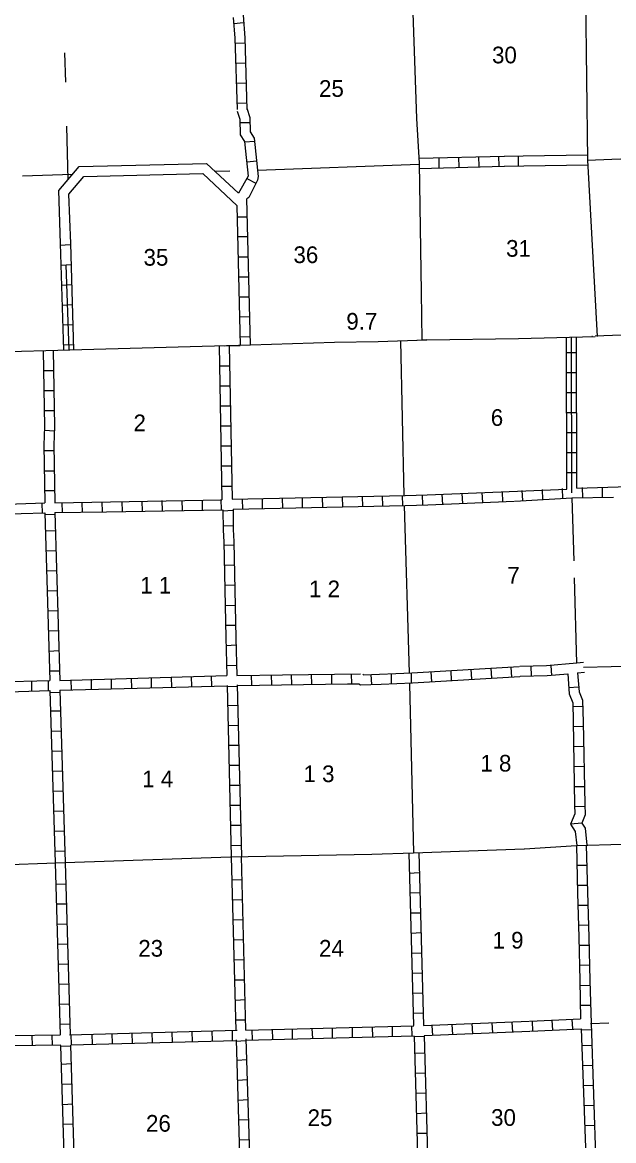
# Model space of a CAD drawing. Extents: x 2058110 to 2407976, y 16174948 to 16550910.
# Drawn here: x 2208649 to 2226371, y 16292459 to 16325957 of the extents above; entities that cross this region are included whole.
import ezdxf

# ---------------------------------------------------------------- set-up
doc = ezdxf.new("R2010")
doc.units = 0
for name, color, linetype in [('L11', 7, 'Continuous'), ('L13', 7, 'Continuous'), ('L14', 7, 'Continuous'), ('L28', 7, 'Continuous'), ('L4', 7, 'Continuous'), ('L5', 7, 'Continuous'), ('L8', 7, 'Continuous')]:
    doc.layers.add(name, color=color, linetype=linetype)

msp = doc.modelspace()

# ---------------------------------------------------------------- linework, layer by layer
at = {"layer": 'L11'}
for p, q in [((2223661, 16321962), (2225590, 16321987)), ((2223678, 16321661), (2225594, 16321686)), ((2225265, 16306772), (2225467, 16306790)), ((2225291, 16306473), (2225493, 16306491))]:
    msp.add_line(p, q, dxfattribs=at)
for points in [[(2209797, 16319330), (2209738, 16320919), (2210348, 16321642), (2214169, 16321730), (2215132, 16320836)], [(2210098, 16319338), (2210042, 16320814), (2210490, 16321345), (2214054, 16321428), (2215092, 16320464)]]:
    msp.add_lwpolyline(points, dxfattribs=at)
at = {"layer": 'L13'}
for p, q in [((2225519, 16327085), (2225592, 16321829)), ((2209917, 16325046), (2209943, 16324165)), ((2209975, 16322845), (2210010, 16321242)), ((2226317, 16321858), (2230793, 16322037)), ((2215693, 16321530), (2220540, 16321710)), ((2225592, 16321829), (2226317, 16321858)), ((2225592, 16321829), (2225881, 16316552)), ((2208650, 16321360), (2210150, 16321407)), ((2214413, 16321504), (2214864, 16321514)), ((2220093, 16311789), (2219995, 16316420)), ((2220249, 16306471), (2220105, 16311487)), ((2225121, 16311714), (2225177, 16309827)), ((2225191, 16309315), (2225260, 16306762)), ((2225471, 16306640), (2230357, 16306773)), ((2220380, 16301081), (2220260, 16306144)), ((2225677, 16295969), (2226231, 16295985))]:
    msp.add_line(p, q, dxfattribs=at)
at = {"layer": 'L4'}
for p, q in [((2220540, 16321736), (2220603, 16317872)), ((2220603, 16317872), (2220626, 16316441)), ((2220376, 16301080), (2223692, 16301197)), ((2223697, 16301202), (2225260, 16301302)), ((2225260, 16301302), (2226622, 16301339)), ((2214885, 16300964), (2219125, 16301038)), ((2219125, 16301038), (2220376, 16301080))]:
    msp.add_line(p, q, dxfattribs=at)
for points in [[(2220149, 16332006), (2220466, 16323077), (2220540, 16321736)], [(2204669, 16300647), (2207710, 16300706), (2209933, 16300795)], [(2209933, 16300795), (2214885, 16300964)]]:
    msp.add_lwpolyline(points, dxfattribs=at)
at = {"layer": 'L5'}
for p, q in [((2223523, 16316485), (2225814, 16316551)), ((2225721, 16316561), (2225735, 16316561)), ((2225813, 16316570), (2227464, 16316630)), ((2210073, 16316147), (2215492, 16316297)), ((2214700, 16316271), (2215181, 16316276)), ((2215492, 16316297), (2218000, 16316377)), ((2218000, 16316377), (2219315, 16316398)), ((2219315, 16316398), (2220772, 16316445)), ((2220772, 16316445), (2220476, 16316429)), ((2220772, 16316445), (2223523, 16316485)), ((2204901, 16316002), (2210073, 16316147))]:
    msp.add_line(p, q, dxfattribs=at)
at = {"layer": 'L8'}
for p, q in [((2214985, 16325928), (2215281, 16325955)), ((2215022, 16325337), (2215323, 16325347)), ((2215043, 16324735), (2215339, 16324746)), ((2215059, 16324138), (2215360, 16324144)), ((2215075, 16323536), (2215376, 16323547)), ((2215175, 16322956), (2215476, 16322961)), ((2215318, 16322380), (2215608, 16322401)), ((2215338, 16322103), (2215419, 16321350)), ((2220531, 16321885), (2223100, 16321952)), ((2221142, 16321604), (2221142, 16321905)), ((2221744, 16321620), (2221733, 16321921)), ((2222340, 16321636), (2222335, 16321937)), ((2222942, 16321651), (2222931, 16321947)), ((2223090, 16321952), (2223661, 16321962)), ((2223523, 16321662), (2223523, 16321963)), ((2215376, 16321778), (2215677, 16321810)), ((2220542, 16321584), (2223100, 16321651)), ((2223090, 16321651), (2223678, 16321661)), ((2215419, 16321350), (2215132, 16320836)), ((2215381, 16321277), (2215651, 16321139)), ((2215485, 16316297), (2215381, 16320669)), ((2215184, 16316289), (2215092, 16320464)), ((2215101, 16320136), (2215397, 16320136)), ((2215107, 16319539), (2215408, 16319539)), ((2209784, 16319285), (2210085, 16319301)), ((2209895, 16316139), (2209797, 16319330)), ((2210197, 16316145), (2210098, 16319338)), ((2215123, 16318937), (2215424, 16318937)), ((2209811, 16318684), (2210112, 16318699)), ((2215133, 16318336), (2215434, 16318336)), ((2209832, 16318087), (2210133, 16318103)), ((2215149, 16317739), (2215450, 16317739)), ((2209859, 16317485), (2210160, 16317501)), ((2209874, 16316894), (2210175, 16316905)), ((2215165, 16317137), (2215466, 16317148)), ((2215175, 16316535), (2215476, 16316546)), ((2224964, 16311974), (2224959, 16316522)), ((2225117, 16311862), (2225107, 16316530)), ((2225265, 16312002), (2225260, 16316537)), ((2209895, 16316294), (2210196, 16316305)), ((2214550, 16316270), (2214632, 16311651)), ((2214845, 16316279), (2214933, 16311672)), ((2225260, 16316060), (2224959, 16316060)), ((2209283, 16315527), (2209584, 16315527)), ((2214558, 16315669), (2214859, 16315669)), ((2225260, 16315463), (2224959, 16315463)), ((2209294, 16314930), (2209589, 16314930)), ((2214573, 16315072), (2214874, 16315072)), ((2225260, 16314861), (2224959, 16314861)), ((2209299, 16314328), (2209600, 16314328)), ((2214584, 16314471), (2214885, 16314471)), ((2225260, 16314265), (2224959, 16314265)), ((2214589, 16313869), (2214890, 16313869)), ((2209309, 16313737), (2209610, 16313726)), ((2225265, 16313663), (2224964, 16313663)), ((2214600, 16313272), (2214901, 16313272)), ((2209294, 16313129), (2209589, 16313129)), ((2225265, 16313061), (2224964, 16313061)), ((2209309, 16312528), (2209610, 16312528)), ((2214616, 16312670), (2214917, 16312670)), ((2225265, 16312464), (2224964, 16312464)), ((2209325, 16311931), (2209626, 16311931)), ((2214626, 16312068), (2214927, 16312068)), ((2221823, 16311846), (2221844, 16311545)), ((2222425, 16311873), (2222440, 16311572)), ((2223027, 16311894), (2223042, 16311593)), ((2223623, 16311931), (2223639, 16311630)), ((2224225, 16311963), (2224241, 16311662)), ((2224827, 16311994), (2224843, 16311693)), ((2225265, 16312002), (2229566, 16312138)), ((2225424, 16312021), (2225434, 16311720)), ((2226025, 16312031), (2226031, 16311730)), ((2206865, 16311485), (2209325, 16311561)), ((2209236, 16311556), (2209241, 16311255)), ((2209626, 16311561), (2214632, 16311651)), ((2209832, 16311572), (2209843, 16311271)), ((2210434, 16311577), (2210439, 16311276)), ((2211031, 16311593), (2211041, 16311297)), ((2211633, 16311604), (2211643, 16311303)), ((2212235, 16311614), (2212240, 16311313)), ((2212831, 16311630), (2212842, 16311329)), ((2213433, 16311635), (2213444, 16311340)), ((2214035, 16311646), (2214040, 16311345)), ((2214600, 16311662), (2214610, 16311361)), ((2215233, 16311672), (2215244, 16311371)), ((2215835, 16311688), (2215841, 16311387)), ((2216432, 16311704), (2216443, 16311403)), ((2217034, 16311714), (2217039, 16311413)), ((2217631, 16311730), (2217641, 16311429)), ((2218232, 16311746), (2218243, 16311445)), ((2218834, 16311751), (2218840, 16311456)), ((2219431, 16311772), (2219442, 16311471)), ((2220033, 16311788), (2220043, 16311487)), ((2220635, 16311804), (2220640, 16311503)), ((2221226, 16311820), (2221242, 16311519)), ((2223407, 16311614), (2225123, 16311714)), ((2225117, 16311714), (2226369, 16311735)), ((2206886, 16311200), (2209322, 16311260)), ((2209322, 16311260), (2209468, 16306244)), ((2209325, 16311218), (2209626, 16311229)), ((2209624, 16311271), (2211172, 16311297)), ((2209624, 16311271), (2209769, 16306244)), ((2211172, 16311297), (2214658, 16311355)), ((2214658, 16311329), (2214959, 16311340)), ((2214669, 16310880), (2214964, 16310885)), ((2209341, 16310727), (2209642, 16310738)), ((2214669, 16310753), (2214684, 16310389)), ((2214964, 16310769), (2214985, 16310405)), ((2214684, 16310394), (2214749, 16307530)), ((2214684, 16310294), (2214985, 16310305)), ((2214985, 16310394), (2215051, 16307508)), ((2209357, 16310130), (2209658, 16310136)), ((2209373, 16309528), (2209674, 16309539)), ((2214700, 16309697), (2215001, 16309703)), ((2209394, 16308927), (2209690, 16308937)), ((2214716, 16309095), (2215017, 16309106)), ((2214727, 16308494), (2215022, 16308504)), ((2209410, 16308330), (2209711, 16308335)), ((2214742, 16307897), (2215043, 16307902)), ((2209426, 16307728), (2209727, 16307739)), ((2214749, 16307530), (2214775, 16306388)), ((2215051, 16307508), (2215076, 16306397)), ((2209441, 16307126), (2209742, 16307137)), ((2214758, 16307295), (2215059, 16307306)), ((2209457, 16306529), (2209758, 16306535)), ((2214774, 16306693), (2215075, 16306704)), ((2220302, 16306471), (2220307, 16306170)), ((2220893, 16306503), (2220909, 16306202)), ((2221490, 16306535), (2221506, 16306239)), ((2222092, 16306577), (2222108, 16306281)), ((2222689, 16306614), (2222710, 16306313)), ((2223291, 16306646), (2223306, 16306345)), ((2223892, 16306677), (2223898, 16306376)), ((2224484, 16306693), (2224510, 16306397)), ((2204468, 16306102), (2209468, 16306244)), ((2208919, 16306228), (2208919, 16305927)), ((2209426, 16306228), (2209426, 16305927)), ((2209769, 16306244), (2214775, 16306388)), ((2210107, 16306260), (2210117, 16305964)), ((2210709, 16306281), (2210714, 16305980)), ((2211311, 16306297), (2211316, 16305996)), ((2211907, 16306313), (2211918, 16306012)), ((2212509, 16306329), (2212514, 16306028)), ((2213106, 16306345), (2213116, 16306044)), ((2213708, 16306360), (2213718, 16306059)), ((2214310, 16306376), (2214315, 16306081)), ((2215076, 16306397), (2216445, 16306415)), ((2215095, 16306097), (2218391, 16306140)), ((2215508, 16306403), (2215519, 16306102)), ((2216110, 16306413), (2216115, 16306112)), ((2216445, 16306415), (2218782, 16306445)), ((2216707, 16306418), (2216717, 16306123)), ((2217308, 16306429), (2217314, 16306128)), ((2217910, 16306434), (2217916, 16306139)), ((2218391, 16306140), (2218735, 16306144)), ((2218507, 16306445), (2218518, 16306144)), ((2218735, 16306144), (2218782, 16306109)), ((2218782, 16306109), (2219401, 16306134)), ((2219098, 16306418), (2219109, 16306123)), ((2219700, 16306445), (2219706, 16306144)), ((2204473, 16305806), (2209473, 16305938)), ((2209473, 16305938), (2209631, 16300783)), ((2209484, 16305885), (2209785, 16305896)), ((2209774, 16305954), (2214785, 16306086)), ((2209774, 16305954), (2209932, 16300795)), ((2214785, 16306096), (2214910, 16300965)), ((2214785, 16306059), (2215086, 16306070)), ((2215086, 16306112), (2215221, 16300970)), ((2225323, 16306044), (2225022, 16306022)), ((2214801, 16305494), (2215101, 16305505)), ((2225144, 16305575), (2225155, 16305026)), ((2225439, 16305463), (2225144, 16305452)), ((2225438, 16305653), (2225454, 16304999)), ((2209500, 16305331), (2209801, 16305336)), ((2214816, 16304898), (2215117, 16304903)), ((2225155, 16305026), (2225202, 16302517)), ((2225455, 16304861), (2225160, 16304856)), ((2225454, 16304999), (2225511, 16302538)), ((2209515, 16304729), (2209816, 16304739)), ((2209531, 16304127), (2209832, 16304138)), ((2214832, 16304301), (2215133, 16304301)), ((2225476, 16304264), (2225175, 16304254)), ((2209552, 16303530), (2209848, 16303536)), ((2214848, 16303705), (2215149, 16303705)), ((2225482, 16303662), (2225181, 16303652)), ((2209568, 16302928), (2209869, 16302939)), ((2214859, 16303103), (2215160, 16303103)), ((2225498, 16303060), (2225202, 16303055)), ((2214874, 16302506), (2215175, 16302506)), ((2225202, 16302517), (2225207, 16302251)), ((2225508, 16302464), (2225207, 16302453)), ((2225511, 16302538), (2225519, 16302220)), ((2209584, 16302326), (2209885, 16302337)), ((2225207, 16302251), (2225078, 16301937)), ((2225519, 16302220), (2225416, 16301970)), ((2214890, 16301904), (2215191, 16301909)), ((2225418, 16301973), (2225078, 16301937)), ((2225078, 16301937), (2225223, 16301719)), ((2225416, 16301970), (2225520, 16301814)), ((2225520, 16301814), (2225563, 16301310)), ((2209610, 16301730), (2209906, 16301735)), ((2225223, 16301719), (2225265, 16301302)), ((2209626, 16301128), (2209927, 16301138)), ((2214906, 16301302), (2215207, 16301313)), ((2225256, 16301302), (2225291, 16299870)), ((2225552, 16301310), (2225589, 16299902)), ((2209790, 16295621), (2209638, 16300783)), ((2210091, 16295626), (2209939, 16300795)), ((2215059, 16295753), (2214913, 16300965)), ((2215350, 16295779), (2215213, 16300970)), ((2220229, 16301075), (2220376, 16295906)), ((2220530, 16301086), (2220677, 16295906)), ((2220239, 16300468), (2220540, 16300489)), ((2225276, 16300711), (2225577, 16300711)), ((2209948, 16300146), (2209647, 16300135)), ((2215233, 16300273), (2214933, 16300262)), ((2225281, 16300114), (2225582, 16300114)), ((2220260, 16299877), (2220556, 16299887)), ((2225291, 16299870), (2225323, 16298551)), ((2225589, 16299902), (2225624, 16298551)), ((2209975, 16299544), (2209674, 16299539)), ((2215249, 16299671), (2214948, 16299660)), ((2225297, 16299512), (2225598, 16299512)), ((2220276, 16299280), (2220577, 16299285)), ((2209991, 16298947), (2209690, 16298937)), ((2215265, 16299069), (2214964, 16299063)), ((2225318, 16298910), (2225614, 16298921)), ((2215281, 16298472), (2214985, 16298461)), ((2220302, 16298678), (2220598, 16298689)), ((2225323, 16298551), (2225360, 16297252)), ((2225624, 16298551), (2225656, 16297252)), ((2210006, 16298345), (2209711, 16298335)), ((2220318, 16298076), (2220614, 16298087)), ((2225334, 16298314), (2225635, 16298319)), ((2215302, 16297870), (2215001, 16297860)), ((2210022, 16297743), (2209727, 16297738)), ((2220334, 16297479), (2220635, 16297485)), ((2225350, 16297712), (2225651, 16297722)), ((2210049, 16297147), (2209748, 16297136)), ((2215318, 16297268), (2215017, 16297263)), ((2225360, 16297252), (2225381, 16296112)), ((2225360, 16297110), (2225656, 16297120)), ((2225656, 16297252), (2225693, 16295969)), ((2220350, 16296877), (2220651, 16296888)), ((2210065, 16296545), (2209769, 16296534)), ((2215334, 16296672), (2215033, 16296661)), ((2225376, 16296513), (2225677, 16296518)), ((2220366, 16296281), (2220666, 16296286)), ((2223855, 16296038), (2225381, 16296112)), ((2225149, 16295806), (2225133, 16296101)), ((2210086, 16295943), (2209785, 16295938)), ((2210065, 16295626), (2215091, 16295769)), ((2214352, 16295447), (2214341, 16295748)), ((2214948, 16295462), (2214943, 16295763)), ((2215350, 16296070), (2215049, 16296064)), ((2215334, 16295769), (2220381, 16295895)), ((2215550, 16295478), (2215540, 16295779)), ((2216152, 16295494), (2216142, 16295795)), ((2216749, 16295505), (2216744, 16295806)), ((2217351, 16295520), (2217340, 16295821)), ((2217947, 16295536), (2217942, 16295837)), ((2218549, 16295547), (2218544, 16295843)), ((2219151, 16295563), (2219141, 16295864)), ((2219748, 16295579), (2219742, 16295880)), ((2220334, 16295594), (2220323, 16295895)), ((2220677, 16295906), (2223840, 16296038)), ((2220952, 16295610), (2220930, 16295911)), ((2221548, 16295637), (2221532, 16295938)), ((2222150, 16295663), (2222134, 16295964)), ((2222752, 16295689), (2222731, 16295985)), ((2223349, 16295711), (2223333, 16296012)), ((2223877, 16295737), (2225397, 16295811)), ((2223951, 16295737), (2223935, 16296038)), ((2224547, 16295769), (2224531, 16296070)), ((2225397, 16295811), (2225577, 16290821)), ((2225397, 16295779), (2225698, 16295784)), ((2225693, 16295980), (2225872, 16290827)), ((2208950, 16295309), (2208940, 16295610)), ((2209552, 16295320), (2209542, 16295621)), ((2210101, 16295330), (2215059, 16295462)), ((2210123, 16295336), (2210117, 16295637)), ((2210751, 16295352), (2210740, 16295652)), ((2211348, 16295373), (2211342, 16295668)), ((2211949, 16295378), (2211944, 16295679)), ((2212551, 16295394), (2212541, 16295695)), ((2213148, 16295410), (2213143, 16295711)), ((2213750, 16295431), (2213739, 16295726)), ((2215350, 16295447), (2215049, 16295431)), ((2215218, 16290504), (2215065, 16295478)), ((2215339, 16295468), (2220392, 16295594)), ((2215519, 16290489), (2215360, 16295510)), ((2220392, 16295589), (2220534, 16290626)), ((2220392, 16295579), (2220693, 16295589)), ((2220693, 16295605), (2223855, 16295737)), ((2220693, 16295594), (2220835, 16290647)), ((2210091, 16295293), (2209790, 16295278)), ((2209948, 16290388), (2209806, 16295309)), ((2210249, 16290394), (2210107, 16295320)), ((2220397, 16295077), (2220698, 16295088)), ((2225418, 16295309), (2225714, 16295320)), ((2210123, 16294755), (2209827, 16294739)), ((2215381, 16294876), (2215086, 16294860)), ((2220424, 16294480), (2220725, 16294486)), ((2225434, 16294713), (2225735, 16294718)), ((2210144, 16294153), (2209843, 16294137)), ((2215397, 16294280), (2215101, 16294264)), ((2225455, 16294111), (2225756, 16294121)), ((2220439, 16293878), (2220740, 16293889)), ((2210160, 16293551), (2209859, 16293535)), ((2215418, 16293678), (2215117, 16293662)), ((2225482, 16293514), (2225783, 16293519)), ((2215439, 16293081), (2215144, 16293071)), ((2220461, 16293276), (2220756, 16293287)), ((2210175, 16292954), (2209874, 16292944)), ((2225498, 16292912), (2225798, 16292923)), ((2215461, 16292479), (2215160, 16292469)), ((2220476, 16292680), (2220772, 16292685))]:
    msp.add_line(p, q, dxfattribs=at)
for points in [[(2214967, 16326103), (2215017, 16325479), (2215086, 16323346)], [(2215263, 16326172), (2215318, 16325495), (2215381, 16323352)], [(2215091, 16323294), (2215165, 16323056), (2215181, 16322586), (2215307, 16322385), (2215338, 16322103)], [(2215376, 16323389), (2215466, 16323103), (2215482, 16322681), (2215598, 16322486), (2215714, 16321345), (2215693, 16321229), (2215434, 16320712), (2215381, 16320669)], [(2210049, 16316139), (2209964, 16318695)], [(2209270, 16316124), (2209309, 16313853), (2209294, 16313288), (2209325, 16311561)], [(2209571, 16316133), (2209610, 16313853), (2209589, 16313288), (2209626, 16311561)], [(2220127, 16311789), (2220783, 16311804), (2224964, 16311974)], [(2214933, 16311672), (2220127, 16311789)], [(2214964, 16311371), (2220126, 16311488)], [(2220126, 16311488), (2220798, 16311503), (2223391, 16311614)], [(2214658, 16311355), (2214669, 16310753)], [(2214964, 16311371), (2214964, 16310753)], [(2218855, 16306429), (2218877, 16306413), (2220323, 16306471), (2223539, 16306661)], [(2223560, 16306672), (2224357, 16306688), (2225265, 16306772)], [(2225291, 16306473), (2225339, 16305901), (2225438, 16305653)], [(2219401, 16306134), (2220338, 16306172), (2223556, 16306362)], [(2223566, 16306372), (2224374, 16306388), (2225000, 16306446)], [(2225000, 16306446), (2225043, 16305838), (2225144, 16305575)], [(2204848, 16295531), (2206749, 16295589), (2209774, 16295626)], [(2204859, 16295230), (2206759, 16295288), (2209801, 16295330)]]:
    msp.add_lwpolyline(points, dxfattribs=at)

# ---------------------------------------------------------------- texts
at = {"layer": 'L14'}
for s, p in [('30', (2222726, 16324730)), ('25', (2217541, 16323726)), ('36', (2216775, 16318747)), ('31', (2223148, 16318937)), ('35', (2212282, 16318668)), ('2', (2211981, 16313710)), ('6', (2222689, 16313869)), ('7', (2223185, 16309143)), ('1 1', (2212182, 16308847)), ('1 2', (2217240, 16308736)), ('1 8', (2222377, 16303514)), ('1 4', (2212240, 16303045)), ('1 3', (2217076, 16303198)), ('23', (2212124, 16297970)), ('24', (2217541, 16297970)), ('1 9', (2222741, 16298213)), ('25', (2217198, 16292896)), ('30', (2222699, 16292902)), ('26', (2212356, 16292727))]:
    msp.add_text(s, height=500, rotation=359.9999, dxfattribs=at).set_placement(p)
at = {"layer": 'L28'}
msp.add_text('9.7', height=500, rotation=359.9999, dxfattribs=at).set_placement((2218359, 16316752))

doc.saveas('drawing.dxf')
